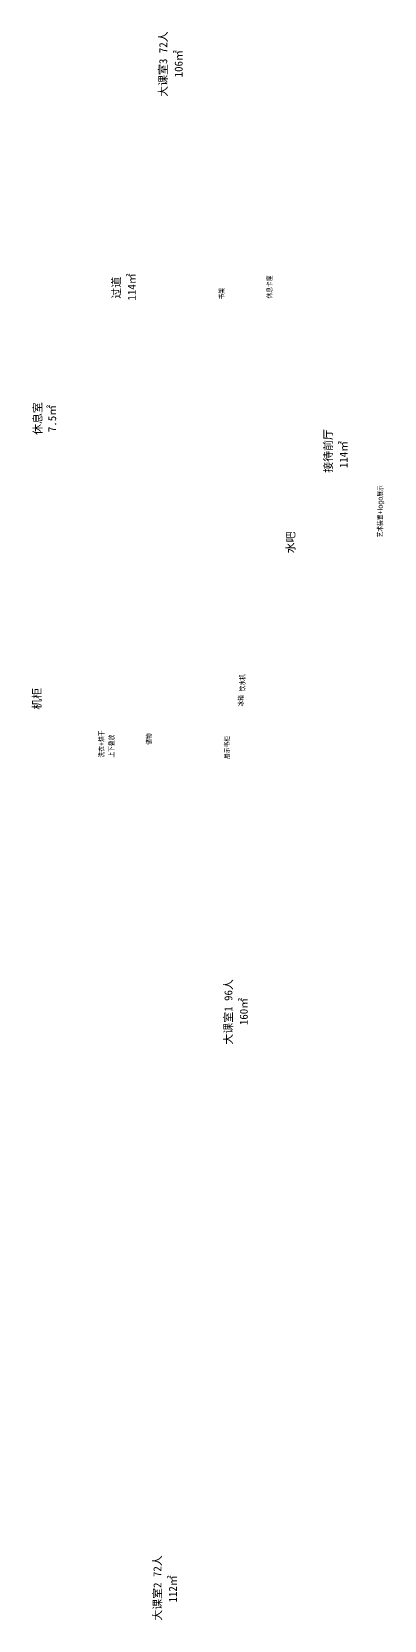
# Model space of a CAD drawing. Header units: millimetres. Extents: x 285006 to 3037698, y -2820855 to 192241.
# Drawn here: x 931398 to 942416, y -666822 to -617191 of the extents above; entities that cross this region are included whole.
import ezdxf
from ezdxf.enums import TextEntityAlignment as Align

# ---------------------------------------------------------------- set-up
doc = ezdxf.new("R2010")
doc.units = ezdxf.units.MM
doc.layers.add('___', color=4, linetype='Continuous')
doc.layers.add('FF-TEXT', color=50, linetype='Continuous')
doc.styles.add('DIA', font='')
doc.styles.add('T9-L46$0$CCDI-TOG-01', font='arial.ttf')
doc.styles.get('DIA').set_extended_font_data('SimSun')

# ---------------------------------------------------------------- blocks, each defined once
blk = doc.blocks.new('DFHRTHRTJYTJYT')
at = {"layer": 'FF-TEXT', "color": 50, "style": 'DIA'}
for s, rotation, p in [('大课室3 72人 ', 89.9152, (927372, -618116)), ('106㎡', 89.9152, (927855, -618190)), ('114㎡', 90.0848, (926391, -625164)), ('过道', 90.0848, (925909, -625190)), ('接待前厅', 90.0848, (932531, -630288)), ('114㎡', 90.0848, (933013, -630401)), ('水吧', 89.9152, (931357, -633145)), ('机柜', 89.9152, (923426, -638031)), ('大课室1 96人 ', 89.9152, (929409, -647729, 0)), ('160㎡', 89.9152, (929891, -647803, 0)), ('大课室2 72人 ', 90.0848, (927192, -665730, 0)), ('112㎡', 90.0848, (927675, -665843, 0))]:
    blk.add_text(s, height=250, rotation=rotation, dxfattribs=at).set_placement(p, align=Align.MIDDLE_CENTER)
at = {"layer": 'FF-TEXT', "color": 2, "style": 'T9-L46$0$CCDI-TOG-01', "width": 0.8}
for s, p in [('休息卡座', (930774, -625524)), ('书架', (929280, -625556)), ('艺术装置+logo展示', (934234, -632988)), ('饮水机', (929929, -637798, 0)), ('冰箱', (929884, -638274)), ('洗衣+烘干 ', (925521, -639870)), ('上下叠放', (925836, -639870)), ('储物', (927010, -639470)), ('展示书柜', (929448, -639912))]:
    blk.add_text(s, height=160, rotation=90, dxfattribs=at).set_placement(p)
at = {"layer": 'FF-TEXT', "color": 50, "style": 'DIA'}
blk.add_text('休息室', height=250, rotation=90.0848, dxfattribs=at).set_placement((923575, -629274, 0), align=Align.CENTER)
blk.add_text('7.5㎡', height=250, rotation=90.0848, dxfattribs=at).set_placement((923876, -629274, 0), align=Align.MIDDLE)

msp = doc.modelspace()

# ---------------------------------------------------------------- block references
at = {"layer": '___'}
msp.add_blockref('DFHRTHRTJYTJYT', (8134, 0), dxfattribs=at)

doc.saveas('drawing.dxf')
